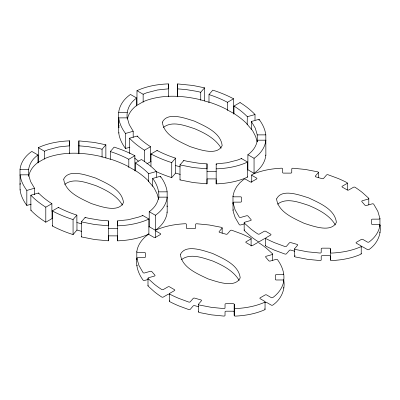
<?xml version="1.0" encoding="UTF-8"?>
<svg xmlns="http://www.w3.org/2000/svg" width="400" height="400" viewBox="0 0 400 400"><rect width="100%" height="100%" fill="white"/><g stroke="black" fill="none" stroke-linecap="round" stroke-linejoin="round"><path stroke-width="0.6" d="M69.66 152.845L69.66 153.785M168.33 95.875L168.33 96.815M38.31 147.67A48.73 28.135 0 0 1 43.02 145.69C51.555 142.56 60.645 141.2 69.7 140.85L69.66 145.805L58.905 146.935L48.29 149.675A40.8 23.555 0 0 0 44.475 151.225L38.31 147.67L38.31 162.68M78.855 153.805L78.89 140.88L94.13 142.41L105.865 144.79L105.865 157.925M81.33 221.89L85.135 217.455A83.625 48.28 0 0 0 89.45 218.435L99.66 220.125L108.345 220.86L108.31 225.805L94.765 224.535L81.33 221.89L81.33 236.9L94.765 239.545L108.31 240.815L108.345 235.865L117.535 235.885L117.5 240.845C126.555 240.495 135.645 239.135 144.18 236.005A48.73 28.135 0 0 0 148.885 234.025L148.885 219.015L142.725 215.455A40.8 23.555 0 0 1 138.905 217.005L128.29 219.745L117.535 220.875L117.5 225.835C126.555 225.485 135.645 224.125 144.18 220.995A48.73 28.135 0 0 0 148.885 219.015M136.98 90.705A48.73 28.135 0 0 1 141.69 88.725C150.225 85.595 159.315 84.23 168.365 83.885L168.33 88.84L157.575 89.97L146.96 92.71A40.8 23.555 0 0 0 143.145 94.26L136.98 90.705L136.98 104.775M177.525 96.84L177.56 83.915L192.8 85.445L204.535 87.825L204.535 100.96M180 164.925L183.805 160.49A83.625 48.28 0 0 0 188.12 161.47L198.33 163.16L207.015 163.89L206.98 168.84L193.435 167.565L180 164.925L180 179.935L193.435 182.575L206.98 183.85L207.015 178.895L216.205 178.92M216.17 168.87L216.205 163.91L226.96 162.78L237.575 160.04A40.8 23.555 0 0 0 241.395 158.49L247.555 162.05L247.555 177.06A48.73 28.135 0 0 1 242.85 179.04C234.315 182.165 225.225 183.53 216.17 183.88L216.17 168.87C225.225 168.52 234.315 167.155 242.85 164.03A48.73 28.135 0 0 0 247.555 162.05M216.17 183.88L216.2 179.85M264.725 308.84A1.105 0.64 0 0 1 264.62 309.795C255.44 313.875 245.39 315.6 235.41 316.115A1.105 0.64 0 0 1 234.215 315.475L234.24 304.34A1.105 0.64 0 0 0 233.14 303.695L226.155 303.68A1.105 0.64 0 0 0 225.045 304.315L225.02 307.94A1.105 0.64 0 0 1 223.82 308.575L211.425 307.35L199.125 304.985A1.105 0.64 0 0 1 198.56 304.11L201.415 300.78A1.105 0.64 0 0 0 200.915 299.925L194.655 298.135A1.105 0.64 0 0 0 193.175 298.425L190.29 301.79A1.105 0.64 0 0 1 188.76 302.065L178.8 298.385A107.805 62.24 0 0 1 169.865 294.22A1.105 0.64 0 0 1 169.825 293.29L174.49 290.6A1.105 0.64 0 0 0 174.49 289.695L169.555 286.845A1.105 0.64 0 0 0 167.99 286.845L163.325 289.54A1.105 0.64 0 0 1 161.72 289.515A107.805 62.24 0 0 1 154.505 284.36L148.13 278.61A1.105 0.64 0 0 1 148.6 277.725L154.435 276.06A1.105 0.64 0 0 0 154.935 275.205L151.84 271.59A1.105 0.64 0 0 0 150.36 271.3L144.585 272.95A1.105 0.64 0 0 1 143.075 272.62L138.97 265.52L136.855 258.365A1.105 0.64 0 0 1 137.95 257.67L144.23 257.655A1.105 0.64 0 0 0 145.33 257.015L145.3 252.985A1.105 0.64 0 0 0 144.19 252.35L137.9 252.365A1.105 0.64 0 0 1 136.795 251.675C137.75 244.765 142.21 238.84 147.74 234.81A1.105 0.64 0 0 1 149.39 234.75L153.92 237.365A1.105 0.64 0 0 0 155.48 237.365L160.415 234.515A1.105 0.64 0 0 0 160.415 233.61L155.89 231A1.105 0.64 0 0 1 155.99 230.045C165.17 225.965 175.225 224.24 185.205 223.725A1.105 0.64 0 0 1 186.4 224.365L186.375 227.995A1.105 0.64 0 0 0 187.475 228.635L194.455 228.655A1.105 0.64 0 0 0 195.565 228.02L195.59 224.39A1.105 0.64 0 0 1 196.795 223.76L209.185 224.985L221.485 227.35A1.105 0.64 0 0 1 222.055 228.225L219.2 231.555A1.105 0.64 0 0 0 219.7 232.41L225.955 234.2A1.105 0.64 0 0 0 227.44 233.91L230.32 230.545A1.105 0.64 0 0 1 231.855 230.27L241.815 233.95A107.805 62.24 0 0 1 250.745 238.115A1.105 0.64 0 0 1 250.79 239.04L246.12 241.735A1.105 0.64 0 0 0 246.12 242.64L251.06 245.49A1.105 0.64 0 0 0 252.62 245.49L257.29 242.795A1.105 0.64 0 0 1 258.89 242.82A107.805 62.24 0 0 1 266.11 247.975L272.485 253.725A1.105 0.64 0 0 1 272.01 254.61L266.18 256.275A1.105 0.64 0 0 0 265.68 257.13L268.775 260.745A1.105 0.64 0 0 0 270.255 261.035L276.025 259.385A1.105 0.64 0 0 1 277.535 259.715C281.845 265.63 284.755 272.875 283.76 280.32M234.215 315.475L234.24 304.34M232.97 196.145A1.105 0.64 0 0 0 234.08 196.835L240.37 196.82A1.105 0.64 0 0 1 241.48 197.46L241.51 201.49A1.105 0.64 0 0 1 240.405 202.13L234.125 202.145A1.105 0.64 0 0 0 233.03 202.84L235.15 209.995L239.255 217.095A1.105 0.64 0 0 0 240.765 217.42L246.535 215.775A1.105 0.64 0 0 1 248.015 216.065L251.11 219.675A1.105 0.64 0 0 1 250.61 220.53L244.78 222.195A1.105 0.64 0 0 0 244.305 223.08L250.685 228.83A107.805 62.24 0 0 0 257.9 233.985A1.105 0.64 0 0 0 259.5 234.01L264.17 231.32A1.105 0.64 0 0 1 265.73 231.32L270.67 234.165A1.105 0.64 0 0 1 270.67 235.07L266 237.765A1.105 0.64 0 0 0 266.045 238.69A107.805 62.24 0 0 0 274.975 242.855L284.935 246.54A1.105 0.64 0 0 0 286.47 246.265L289.355 242.9A1.105 0.64 0 0 1 290.835 242.61L297.09 244.395A1.105 0.64 0 0 1 297.59 245.25L294.735 248.585A1.105 0.64 0 0 0 295.305 249.455L307.605 251.825L319.995 253.05A1.105 0.64 0 0 0 321.2 252.415L321.225 248.79A1.105 0.64 0 0 1 322.335 248.155L329.315 248.17A1.105 0.64 0 0 1 330.415 248.81L330.39 252.445A1.105 0.64 0 0 0 331.585 253.08C341.57 252.57 351.62 250.845 360.8 246.765A1.105 0.64 0 0 0 360.9 245.81L356.375 243.195A1.105 0.64 0 0 1 356.375 242.29L361.31 239.445A1.105 0.64 0 0 1 362.87 239.445L367.4 242.055A1.105 0.64 0 0 0 369.055 242C374.58 237.97 379.04 232.04 379.995 225.13A1.105 0.64 0 0 0 378.89 224.44L372.6 224.455A1.105 0.64 0 0 1 371.49 223.82L371.46 219.79A1.105 0.64 0 0 1 372.56 219.15L378.84 219.135A1.105 0.64 0 0 0 379.94 218.44L377.82 211.285L373.715 204.185A1.105 0.64 0 0 0 372.205 203.86L366.43 205.505A1.105 0.64 0 0 1 364.95 205.215L361.855 201.605A1.105 0.64 0 0 1 362.36 200.75L368.19 199.085A1.105 0.64 0 0 0 368.66 198.2L362.285 192.45A107.805 62.24 0 0 0 355.07 187.29A1.105 0.64 0 0 0 353.465 187.265L348.8 189.96A1.105 0.64 0 0 1 347.235 189.96L342.3 187.11A1.105 0.64 0 0 1 342.3 186.21L346.965 183.515A1.105 0.64 0 0 0 346.925 182.59A107.805 62.24 0 0 0 337.995 178.425L328.03 174.74A1.105 0.64 0 0 0 326.5 175.015L323.615 178.38A1.105 0.64 0 0 1 322.135 178.67L315.875 176.885A1.105 0.64 0 0 1 315.375 176.03L318.23 172.695A1.105 0.64 0 0 0 317.665 171.825L305.365 169.455L292.97 168.23A1.105 0.64 0 0 0 291.77 168.865L291.745 172.49A1.105 0.64 0 0 1 290.635 173.125L283.655 173.11A1.105 0.64 0 0 1 282.55 172.47L282.58 168.835A1.105 0.64 0 0 0 281.38 168.195C271.4 168.71 261.35 170.435 252.17 174.515A1.105 0.64 0 0 0 252.065 175.47L256.595 178.085A1.105 0.64 0 0 1 256.595 178.985L251.66 181.835A1.105 0.64 0 0 1 250.095 181.835L245.57 179.22A1.105 0.64 0 0 0 243.915 179.28L239.86 182.785L236.585 186.8L234.245 191.275L232.97 196.145L233.03 210.345L233.365 212.12L235.15 217.5L239.255 224.6A1.105 0.64 0 0 0 240.765 224.925L244.37 223.895M360.975 253.365A1.105 0.64 0 0 1 360.8 254.27C351.62 258.35 341.57 260.075 331.585 260.585A1.105 0.64 0 0 1 330.39 259.95L330.415 256.315A1.105 0.64 0 0 0 329.315 255.675L322.335 255.66A1.105 0.64 0 0 0 321.225 256.295L321.2 259.92A1.105 0.64 0 0 1 319.995 260.555L307.605 259.33L295.305 256.96A1.105 0.64 0 0 1 294.735 256.09L295.095 255.67M31.225 204.18L26.825 205.435C23.425 200.86 20.765 195.57 20.05 189.86L20 169.545C20.615 163.545 23.925 158.095 28.38 154.14A48.73 28.135 0 0 1 31.81 151.42L37.975 154.98L37.995 162.965M20 184.555L20.19 183.195M119.205 127.585L118.67 127.585L118.67 112.575C119.285 106.58 122.595 101.13 127.05 97.175A48.73 28.135 0 0 1 130.48 94.455L136.645 98.015L136.66 106M118.67 127.585L119.045 125.34M152.685 178.455C157.205 184.365 159.76 191.85 158.58 199.36L157.31 194.345L154.38 188.45A83.625 48.28 0 0 0 152.685 185.96L152.685 178.455L160.37 176.26C163.775 180.835 166.435 186.125 167.15 191.835L167.2 212.15C166.585 218.15 163.27 223.6 158.815 227.555A48.73 28.135 0 0 1 155.385 230.27L149.205 226.705L148.8 226.94M257.12 141.565L255.655 136.535L253.05 131.485A83.625 48.28 0 0 0 251.355 128.995L251.355 121.49L259.04 119.295C262.445 123.865 265.1 129.16 265.82 134.87L265.87 155.185C265.255 161.185 261.94 166.635 257.485 170.59A48.73 28.135 0 0 1 254.055 173.305L247.875 169.735L247.47 169.97M28.62 176.235C27.43 169.21 29.94 161.865 35.29 157.185A40.8 23.555 0 0 1 37.975 154.98M127.29 118.8C126.145 111.915 128.76 104.795 133.96 100.22A40.8 23.555 0 0 1 136.645 98.015M137.01 259.615A1.105 0.64 0 0 1 136.795 259.18L136.995 258.19M233.27 202.165L232.97 203.65A1.105 0.64 0 0 0 233.43 204.225M283.76 273.97A1.105 0.64 0 0 1 282.665 274.665L276.385 274.68A1.105 0.64 0 0 0 275.28 275.32L275.31 279.35A1.105 0.64 0 0 0 276.42 279.985L282.71 279.97A1.105 0.64 0 0 1 283.82 280.66C282.865 287.57 278.405 293.495 272.875 297.525A1.105 0.64 0 0 1 271.22 297.585L266.695 294.97A1.105 0.64 0 0 0 265.13 294.97L260.195 297.82A1.105 0.64 0 0 0 260.195 298.725L264.725 301.335A1.105 0.64 0 0 1 264.62 302.29C255.44 306.37 245.39 308.095 235.41 308.61A1.105 0.64 0 0 1 234.215 307.97M283.82 280.66C285.435 290.195 280.66 299.665 272.875 305.03A1.105 0.64 0 0 1 271.22 305.09L266.695 302.475A1.105 0.64 0 0 0 265.13 302.475M379.995 225.13C381.615 234.67 376.835 244.135 369.055 249.505A1.105 0.64 0 0 1 367.4 249.56L362.87 246.95A1.105 0.64 0 0 0 361.31 246.95M28.76 175.94C29.58 171.585 32.055 167.67 35.29 164.69A40.8 23.555 0 0 1 37.975 162.485L44.49 158.745A40.8 23.555 0 0 1 48.29 157.18C65.585 151.31 84.52 152.575 102.065 156.735L102.065 149.23L105.865 144.79M127.43 118.975C128.25 114.615 130.725 110.705 133.96 107.725A40.8 23.555 0 0 1 136.645 105.52L143.145 101.765A40.8 23.555 0 0 1 146.96 100.215C164.255 94.345 183.19 95.605 200.735 99.77L200.735 92.265L204.535 87.825M134.9 155.745L128.81 159.26L128.81 166.765A97.765 56.445 0 0 0 110.33 159.06L110.32 151.56L114.125 147.12A105.78 61.07 0 0 1 134.885 155.755L134.9 170.755M73.07 234.575L73.07 219.565L76.875 215.125A97.765 56.445 0 0 1 58.4 207.415L52.295 210.94L52.295 225.95A105.78 61.07 0 0 0 73.06 234.585L76.96 230.04L76.96 222.535L81.59 223.855M81.33 236.9L81.575 236.62M156.09 171.535A105.78 61.07 0 0 0 171.73 177.62L171.74 162.6L175.545 158.155A97.765 56.445 0 0 1 157.07 150.45L150.965 153.975L150.965 166.17M171.74 177.61L175.625 173.07L175.625 165.565L180.26 166.89M180 179.935L180.245 179.655M64.685 184.4C73.54 177.415 86.275 182.605 95.8 185.61C105.905 189.92 116.715 195.365 122.49 205.145M163.355 127.435C172.21 120.45 184.945 125.64 194.47 128.645C204.575 132.955 215.385 138.4 221.16 148.18M181.39 259.72C190.245 252.735 202.985 257.925 212.51 260.93C222.615 265.24 233.42 270.685 239.2 280.47M277.57 204.195C286.425 197.205 299.16 202.4 308.685 205.4C318.79 209.71 329.6 215.16 335.375 224.94M52.47 218.815L52.065 218.58L45.795 222.2L45.795 207.19L51.885 203.67A97.765 56.445 0 0 1 38.535 193L30.855 195.195L30.855 210.205L31.35 210.065M137.205 136.035A97.765 56.445 0 0 0 150.57 146.7L144.465 150.22L144.465 161.48M52.47 211.31L51.885 211.175L51.885 203.67M128.635 167.335L128.81 166.765M148.66 181.19A97.765 56.445 0 0 0 135.295 170.525L135.31 163.01L141.4 159.495A105.78 61.07 0 0 1 156.36 171.485M151.14 154.34L150.555 154.21L150.555 146.705M227.305 110.37L227.48 102.295L233.57 98.775L233.57 113.785M240.07 102.53L233.98 106.045L233.98 113.55L227.305 109.9M128.635 166.87L135.31 170.515M146.82 163.875L150.735 161.61L151.14 161.845M52.295 225.95L52.69 225.725M133.185 131.265L129.24 124.565L127.29 117.865L118.72 117.885C119.435 123.59 122.095 128.885 125.495 133.46L133.185 131.265L133.185 137.36M130.015 153.095L129.525 153.24L129.525 138.23L137.22 136.03L137.22 136.5M118.72 117.885L118.72 132.895C119.435 138.6 122.095 143.895 125.495 148.47L129.895 147.215M255.01 120.15L255.01 114.525L247.315 116.72L247.15 124.74M34.515 188.23L30.57 181.53L28.62 174.83L20.05 174.85C20.765 180.56 23.425 185.85 26.825 190.425L34.515 188.23L34.515 194.795M148.48 181.71L148.645 173.69L156.34 171.49L156.34 177.12M148.195 279.425L144.585 280.455A1.105 0.64 0 0 1 143.075 280.125C138.465 273.91 135.73 266.185 136.855 258.365M118.67 112.575L127.255 112.555M118.72 132.895L119.255 132.89M251.355 121.49L255.295 128.185L257.25 134.89L265.82 134.87M265.33 155.185L265.87 155.185M20 169.545L28.585 169.52M20.05 189.86L20.585 189.86M158.58 191.855L167.15 191.835M166.66 212.155L167.2 212.15M207.015 171.39L216.205 171.415M108.345 228.36L117.535 228.38M177.525 88.86L186.21 89.595L196.42 91.285A83.625 48.28 0 0 1 200.735 92.265M78.855 145.825L87.54 146.56L97.75 148.25A83.625 48.28 0 0 1 102.065 149.23M175.625 173.07L180.26 174.395M294.745 251.23L290.835 250.115A1.105 0.64 0 0 0 289.355 250.405L286.47 253.77A1.105 0.64 0 0 1 284.935 254.045L274.975 250.36A107.805 62.24 0 0 1 266.045 246.195A1.105 0.64 0 0 1 265.805 245.425M76.96 230.04L81.59 231.36M198.565 306.76L194.655 305.64A1.105 0.64 0 0 0 193.175 305.93L190.29 309.295A1.105 0.64 0 0 1 188.76 309.57L178.8 305.89A107.805 62.24 0 0 1 169.865 301.725A1.105 0.64 0 0 1 169.825 300.795M254.055 158.295A48.73 28.135 0 0 0 257.485 155.58C261.94 151.625 265.255 146.175 265.87 140.175L257.28 140.195C256.685 144.965 254.09 149.315 250.58 152.535A40.8 23.555 0 0 1 247.895 154.74L254.055 158.295L254.055 173.305M247.17 176.835L247.555 177.06M155.385 215.265A48.73 28.135 0 0 0 158.815 212.545C163.27 208.59 166.585 203.14 167.2 197.14L158.615 197.16C158.015 201.935 155.42 206.28 151.91 209.5A40.8 23.555 0 0 1 149.225 211.705L155.385 215.26L155.385 230.27M148.5 233.8L148.885 234.025M247.15 124.275L251.225 129.03L251.225 129.5M148.48 181.24L152.555 185.995L152.555 186.465M283.425 279.695L283.65 280.88M167.01 205.88L167.15 206.845M379.94 218.44L379.94 225.945A1.105 0.64 0 0 1 379.785 226.325M368.795 198.445L368.795 204.795M361.22 246.3L361.22 253.805M347.29 183.045L347.29 189.975M330.415 248.81L330.39 259.95M318.345 172.445L318.345 177.64M294.625 248.835L294.625 256.34M272.62 253.97L272.62 260.325M265.68 238.235L265.68 245.74M265.045 301.825L265.045 309.33M259.04 119.295L259.04 120.23M257.25 134.89L257.25 141.925M251.745 174.98L251.745 182.485M251.11 238.575L251.11 246.08M247.895 154.74L247.875 169.735M244.17 222.835L244.17 230.34M241.395 158.49L241.395 158.96M233.8 113.655L233.8 114.125M222.165 227.975L222.165 233.17M216.205 163.91L216.205 164.85M208.99 102.1L208.99 94.595L212.795 90.15A105.78 61.07 0 0 1 233.555 98.785M208.91 102.665L208.91 102.195L200.67 99.84L200.67 100.31M207.015 163.89L206.98 183.85M198.445 304.36L198.445 311.865M183.805 160.49L183.805 160.955M177.56 83.915L177.56 96.11M175.545 158.155L175.545 165.66M169.5 293.76L169.5 301.265M168.365 83.885L168.365 96.08M160.37 176.26L160.37 177.2M157.055 150.46L157.055 150.925M155.57 230.51L155.57 237.435M150.735 154.105L150.735 161.61M149.225 211.705L149.205 226.705M147.995 278.36L147.995 285.865M143.145 94.26L143.16 102.245M142.725 215.455L142.725 215.925M136.795 251.675L136.795 259.18M135.13 170.62L135.13 171.09M125.495 133.46L125.495 148.47M117.535 220.875L117.5 240.845M110.24 159.63L110.24 159.16L102 156.81L102 157.275M108.345 220.86L108.31 240.815M85.135 217.455L85.135 217.925M78.89 140.88L78.89 153.075M76.875 215.125L76.875 222.63M69.7 140.85L69.7 153.045M58.385 207.425L58.385 207.895M52.065 211.075L52.065 218.58M44.475 151.225L44.49 159.21M38.555 192.995L38.555 193.465M26.825 190.425L26.825 205.435M135.295 163.02A97.765 56.445 0 0 1 148.66 173.685M45.815 207.18A105.78 61.07 0 0 1 30.84 195.2M45.815 222.19A105.78 61.07 0 0 1 30.84 210.21M73.06 219.575A105.78 61.07 0 0 1 52.31 210.93M110.33 151.555A97.765 56.445 0 0 1 128.8 159.27M240.055 102.54A105.78 61.07 0 0 1 255.025 114.52M233.965 106.055A97.765 56.445 0 0 1 247.33 116.715M144.48 150.215A105.78 61.07 0 0 1 129.51 138.235M171.73 162.61A105.78 61.07 0 0 1 150.98 153.965M209 94.585A97.765 56.445 0 0 1 227.47 102.3M138.41 161.075A105.78 61.07 0 0 1 134.635 158.065M233.965 113.56A97.765 56.445 0 0 1 247.33 124.22M209 102.09A97.765 56.445 0 0 1 227.47 109.805M265.73 238.825A1.105 0.64 0 0 0 264.17 238.825L259.5 241.515A1.105 0.64 0 0 1 257.9 241.495A107.805 62.24 0 0 1 250.68 236.335L244.305 230.585A1.105 0.64 0 0 1 244.505 229.81M233.03 210.345A1.105 0.64 0 0 1 233.485 209.77M379.535 232.065A1.105 0.64 0 0 1 379.995 232.635M234.24 311.845A1.105 0.64 0 0 0 233.14 311.2L226.155 311.185A1.105 0.64 0 0 0 225.045 311.82L225.02 315.445A1.105 0.64 0 0 1 223.82 316.08L211.425 314.855L199.125 312.49A1.105 0.64 0 0 1 198.56 311.615M169.555 294.35A1.105 0.64 0 0 0 167.99 294.35L163.325 297.045A1.105 0.64 0 0 1 161.72 297.02A107.805 62.24 0 0 1 154.505 291.865L148.13 286.11A1.105 0.64 0 0 1 148.18 285.44M136.855 265.87A1.105 0.64 0 0 1 137.305 265.3M283.36 287.595A1.105 0.64 0 0 1 283.82 288.165M63.7 179.13C65.18 192.3 80.895 198.555 91.4 203.59C99.805 206.14 118.255 213.43 123.5 202.56C122.015 189.395 106.3 183.14 95.8 178.105C87.39 175.55 68.945 168.265 63.7 179.13M162.37 122.165C163.85 135.33 179.565 141.59 190.065 146.625C198.475 149.175 216.925 156.465 222.17 145.595C220.685 132.43 204.97 126.17 194.47 121.14C186.06 118.585 167.615 111.295 162.37 122.165M180.405 254.45C181.89 267.62 197.605 273.875 208.105 278.91C216.515 281.46 234.96 288.75 240.205 277.88C238.725 264.715 223.01 258.46 212.51 253.425C204.1 250.875 185.65 243.585 180.405 254.45M276.585 198.925C278.065 212.09 293.78 218.35 304.285 223.385C312.69 225.935 331.14 233.225 336.385 222.355C334.9 209.19 319.185 202.93 308.685 197.895C300.275 195.345 281.83 188.055 276.585 198.925"/></g></svg>
